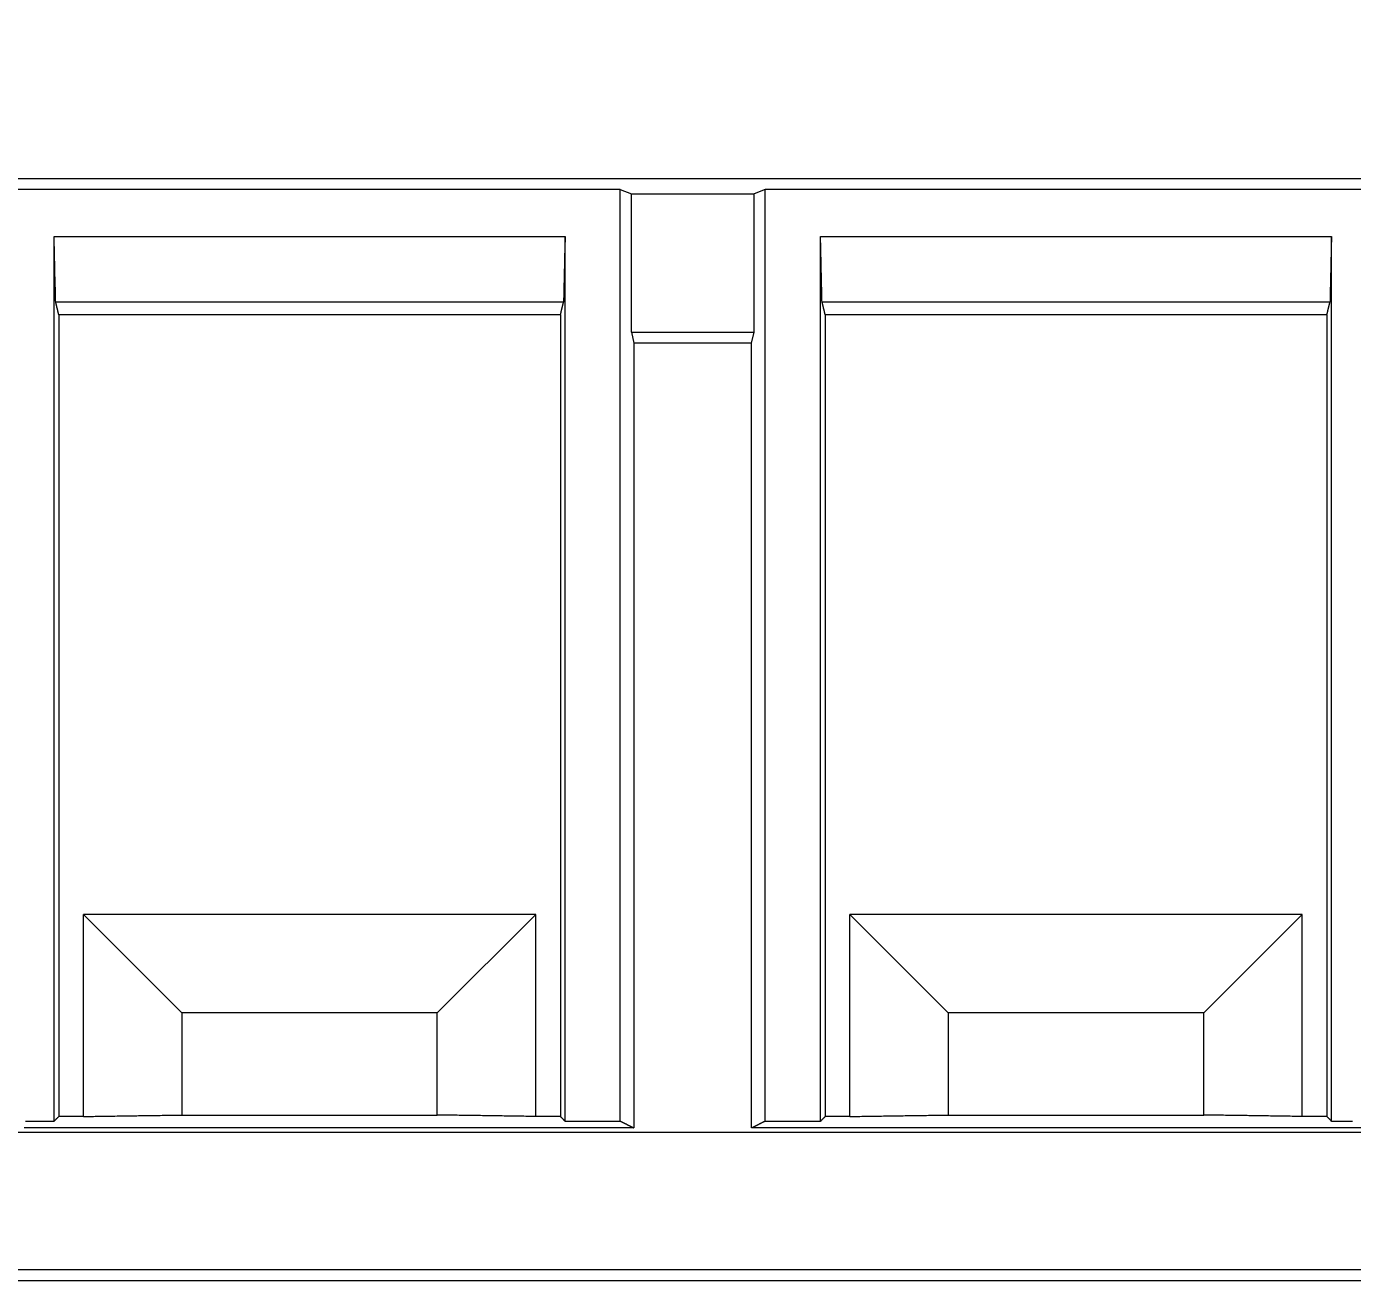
# Model space of a CAD drawing. Header units: millimetres. Extents: x 1136 to 1992, y 400 to 1005.
# Drawn here: x 1426.1 to 1441.75, y 643.6 to 658.4 of the extents above; entities that cross this region are included whole.
import ezdxf

# ---------------------------------------------------------------- set-up
doc = ezdxf.new("R2010")
doc.units = ezdxf.units.MM
doc.layers.add('6', color=7, linetype='Continuous', true_color=0xffffff)
doc.styles.get("Standard").update_dxf_attribs({"font": 'txt', "bigfont": 'gbcbig.shx'})
doc.dimstyles.get("Standard").update_dxf_attribs({"dimtxt": 5, "dimasz": 2, "dimexe": 0.18, "dimexo": 0.0625, "dimgap": 0.09, "dimtad": 0, "dimdec": 1, "dimdsep": 46, "dimtxsty": 'Standard', "dimcen": 0.09, "dimclrd": 5, "dimclre": 5, "dimclrt": 3, "dimadec": 0, "dimazin": 2, "dimtfac": 1, "dimtdec": 1, "dimtofl": 0, "dimtmove": 0, "dimatfit": 3, "dimfxl": 1, "dimtolj": 1, "dimtzin": 0, "dimarcsym": 0})

# ---------------------------------------------------------------- blocks, each defined once
blk = doc.blocks.new('*D105')
at = {"color": 5, "lineweight": -2}
for p, q in [((1212.867, 651.906), (1212.867, 662.823)), ((1483.212, 651.745), (1483.212, 662.823)), ((1214.867, 662.643), (1338.367, 662.643)), ((1481.212, 662.643), (1357.713, 662.643))]:
    blk.add_line(p, q, dxfattribs=at)
at = {"color": 5}
for points in [[(1214.867, 662.976), (1214.867, 662.31), (1212.867, 662.643)], [(1481.212, 662.976), (1481.212, 662.31), (1483.212, 662.643)]]:
    blk.add_solid(points, dxfattribs=at)
at = {"layer": 'Defpoints', "color": 0}
for p in [(1483.212, 662.643), (1212.867, 651.844), (1483.212, 651.683)]:
    blk.add_point(p, dxfattribs=at)
at = {"color": 3, "lineweight": 18, "insert": (1348.04, 662.643), "char_height": 5, "attachment_point": 5}
blk.add_mtext('\\A1;270.3', dxfattribs=at)
blk = doc.blocks.new('*D107')
at = {"color": 5, "lineweight": -2}
for p, q in [((1209.601, 655.745), (1209.601, 670.106)), ((1486.479, 655.792), (1486.479, 670.106)), ((1211.601, 669.926), (1337.95, 669.926)), ((1484.479, 669.926), (1358.13, 669.926))]:
    blk.add_line(p, q, dxfattribs=at)
at = {"color": 5}
for points in [[(1211.601, 670.259), (1211.601, 669.592), (1209.601, 669.926)], [(1484.479, 670.259), (1484.479, 669.592), (1486.479, 669.926)]]:
    blk.add_solid(points, dxfattribs=at)
at = {"layer": 'Defpoints', "color": 0}
for p in [(1486.479, 669.926), (1486.479, 655.73), (1209.601, 655.682)]:
    blk.add_point(p, dxfattribs=at)
at = {"color": 3, "lineweight": 18, "insert": (1348.04, 669.926), "char_height": 5, "attachment_point": 5}
blk.add_mtext('\\A1;276.9', dxfattribs=at)

msp = doc.modelspace()

# ---------------------------------------------------------------- linework, layer by layer
at = {"layer": '6', "color": 92, "linetype": 'Continuous', "lineweight": 18}
for p, q in [((1210.104, 656.607), (1485.976, 656.607)), ((1433.112, 656.479), (1425.778, 656.479)), ((1433.112, 656.479), (1433.245, 656.426)), ((1433.112, 645.479), (1433.112, 656.479)), ((1434.823, 656.479), (1434.69, 656.426)), ((1434.823, 645.479), (1434.823, 656.479)), ((1442.157, 656.479), (1434.823, 656.479)), ((1433.245, 656.426), (1434.69, 656.426)), ((1433.245, 654.794), (1433.245, 656.426)), ((1434.69, 654.794), (1434.69, 656.426)), ((1426.43, 645.479), (1426.43, 655.924)), ((1432.46, 645.479), (1432.46, 655.924)), ((1435.475, 645.479), (1435.475, 655.924)), ((1441.505, 645.479), (1441.505, 655.924)), ((1426.485, 654.999), (1426.485, 645.535)), ((1432.405, 654.999), (1432.405, 645.535)), ((1435.53, 654.999), (1435.53, 645.535)), ((1441.45, 654.999), (1441.45, 645.535)), ((1433.245, 654.794), (1433.273, 654.664)), ((1433.245, 654.794), (1434.69, 654.794)), ((1434.661, 654.664), (1434.69, 654.794)), ((1434.661, 654.664), (1433.273, 654.664)), ((1433.273, 654.664), (1433.273, 645.399)), ((1434.661, 645.399), (1434.661, 654.664)), ((1426.777, 645.535), (1426.777, 647.919)), ((1426.777, 647.919), (1427.937, 646.758)), ((1432.113, 647.919), (1426.777, 647.919)), ((1432.113, 647.919), (1430.952, 646.758)), ((1432.113, 645.535), (1432.113, 647.919)), ((1435.822, 645.535), (1435.822, 647.919)), ((1435.822, 647.919), (1436.982, 646.758)), ((1441.158, 647.919), (1435.822, 647.919)), ((1441.158, 647.919), (1439.997, 646.758)), ((1441.158, 645.535), (1441.158, 647.919)), ((1430.952, 646.758), (1427.937, 646.758)), ((1427.937, 646.758), (1427.937, 645.552)), ((1430.952, 645.552), (1430.952, 646.758)), ((1436.982, 646.758), (1436.982, 645.552)), ((1439.997, 646.758), (1436.982, 646.758)), ((1439.997, 645.552), (1439.997, 646.758)), ((1407.546, 645.351), (1478.288, 645.351)), ((1478.288, 643.724), (1344.425, 643.724)), ((1219.401, 643.598), (1476.679, 643.598))]:
    msp.add_line(p, q, dxfattribs=at)
for points in [[(1426.43, 655.924), (1426.551, 655.924), (1426.671, 655.924), (1426.792, 655.924), (1426.912, 655.924), (1427.033, 655.924), (1427.154, 655.924), (1427.274, 655.924), (1427.395, 655.924), (1427.515, 655.924), (1427.636, 655.924), (1427.757, 655.924), (1427.877, 655.924), (1427.998, 655.924), (1428.118, 655.924), (1428.239, 655.924), (1428.36, 655.924), (1428.48, 655.924), (1428.601, 655.924), (1428.721, 655.924), (1428.842, 655.924), (1428.963, 655.924), (1429.083, 655.924), (1429.204, 655.924), (1429.324, 655.924), (1429.445, 655.924), (1429.566, 655.924), (1429.686, 655.924), (1429.807, 655.924), (1429.927, 655.924), (1430.048, 655.924), (1430.169, 655.924), (1430.289, 655.924), (1430.41, 655.924), (1430.53, 655.924), (1430.651, 655.924), (1430.772, 655.924), (1430.892, 655.924), (1431.013, 655.924), (1431.133, 655.924), (1431.254, 655.924), (1431.375, 655.924), (1431.495, 655.924), (1431.616, 655.924), (1431.736, 655.924), (1431.857, 655.924), (1431.978, 655.924), (1432.098, 655.924), (1432.219, 655.924), (1432.339, 655.924), (1432.46, 655.924)], [(1426.448, 655.15), (1426.447, 655.166), (1426.447, 655.181), (1426.446, 655.197), (1426.446, 655.212), (1426.446, 655.228), (1426.445, 655.243), (1426.445, 655.258), (1426.445, 655.274), (1426.444, 655.289), (1426.444, 655.305), (1426.444, 655.32), (1426.443, 655.336), (1426.443, 655.351), (1426.443, 655.367), (1426.442, 655.382), (1426.442, 655.398), (1426.442, 655.413), (1426.441, 655.429), (1426.441, 655.444), (1426.44, 655.46), (1426.44, 655.475), (1426.44, 655.491), (1426.439, 655.506), (1426.439, 655.522), (1426.439, 655.537), (1426.438, 655.552), (1426.438, 655.568), (1426.438, 655.583), (1426.437, 655.599), (1426.437, 655.614), (1426.437, 655.63), (1426.436, 655.645), (1426.436, 655.661), (1426.436, 655.676), (1426.435, 655.692), (1426.435, 655.707), (1426.435, 655.723), (1426.434, 655.738), (1426.434, 655.754), (1426.433, 655.769), (1426.433, 655.785), (1426.433, 655.8), (1426.432, 655.816), (1426.432, 655.831), (1426.432, 655.846), (1426.431, 655.862), (1426.431, 655.877), (1426.431, 655.893), (1426.43, 655.908), (1426.43, 655.924)], [(1432.46, 655.924), (1432.46, 655.908), (1432.459, 655.893), (1432.459, 655.877), (1432.459, 655.862), (1432.458, 655.846), (1432.458, 655.831), (1432.458, 655.816), (1432.457, 655.8), (1432.457, 655.785), (1432.456, 655.769), (1432.456, 655.754), (1432.456, 655.738), (1432.455, 655.723), (1432.455, 655.707), (1432.455, 655.692), (1432.454, 655.676), (1432.454, 655.661), (1432.454, 655.645), (1432.453, 655.63), (1432.453, 655.614), (1432.453, 655.599), (1432.452, 655.583), (1432.452, 655.568), (1432.452, 655.552), (1432.451, 655.537), (1432.451, 655.522), (1432.451, 655.506), (1432.45, 655.491), (1432.45, 655.475), (1432.449, 655.46), (1432.449, 655.444), (1432.449, 655.429), (1432.448, 655.413), (1432.448, 655.398), (1432.448, 655.382), (1432.447, 655.367), (1432.447, 655.351), (1432.447, 655.336), (1432.446, 655.32), (1432.446, 655.305), (1432.446, 655.289), (1432.445, 655.274), (1432.445, 655.258), (1432.445, 655.243), (1432.444, 655.228), (1432.444, 655.212), (1432.443, 655.197), (1432.443, 655.181), (1432.443, 655.166), (1432.442, 655.15)], [(1435.475, 655.924), (1435.596, 655.924), (1435.716, 655.924), (1435.837, 655.924), (1435.957, 655.924), (1436.078, 655.924), (1436.199, 655.924), (1436.319, 655.924), (1436.44, 655.924), (1436.56, 655.924), (1436.681, 655.924), (1436.802, 655.924), (1436.922, 655.924), (1437.043, 655.924), (1437.163, 655.924), (1437.284, 655.924), (1437.405, 655.924), (1437.525, 655.924), (1437.646, 655.924), (1437.766, 655.924), (1437.887, 655.924), (1438.008, 655.924), (1438.128, 655.924), (1438.249, 655.924), (1438.369, 655.924), (1438.49, 655.924), (1438.611, 655.924), (1438.731, 655.924), (1438.852, 655.924), (1438.972, 655.924), (1439.093, 655.924), (1439.214, 655.924), (1439.334, 655.924), (1439.455, 655.924), (1439.575, 655.924), (1439.696, 655.924), (1439.817, 655.924), (1439.937, 655.924), (1440.058, 655.924), (1440.178, 655.924), (1440.299, 655.924), (1440.42, 655.924), (1440.54, 655.924), (1440.661, 655.924), (1440.781, 655.924), (1440.902, 655.924), (1441.023, 655.924), (1441.143, 655.924), (1441.264, 655.924), (1441.384, 655.924), (1441.505, 655.924)], [(1435.493, 655.15), (1435.492, 655.166), (1435.492, 655.181), (1435.491, 655.197), (1435.491, 655.212), (1435.491, 655.228), (1435.49, 655.243), (1435.49, 655.258), (1435.49, 655.274), (1435.489, 655.289), (1435.489, 655.305), (1435.489, 655.32), (1435.488, 655.336), (1435.488, 655.351), (1435.488, 655.367), (1435.487, 655.382), (1435.487, 655.398), (1435.487, 655.413), (1435.486, 655.429), (1435.486, 655.444), (1435.485, 655.46), (1435.485, 655.475), (1435.485, 655.491), (1435.484, 655.506), (1435.484, 655.522), (1435.484, 655.537), (1435.483, 655.552), (1435.483, 655.568), (1435.483, 655.583), (1435.482, 655.599), (1435.482, 655.614), (1435.482, 655.63), (1435.481, 655.645), (1435.481, 655.661), (1435.481, 655.676), (1435.48, 655.692), (1435.48, 655.707), (1435.48, 655.723), (1435.479, 655.738), (1435.479, 655.754), (1435.478, 655.769), (1435.478, 655.785), (1435.478, 655.8), (1435.477, 655.816), (1435.477, 655.831), (1435.477, 655.846), (1435.476, 655.862), (1435.476, 655.877), (1435.476, 655.893), (1435.475, 655.908), (1435.475, 655.924)], [(1441.505, 655.924), (1441.505, 655.908), (1441.504, 655.893), (1441.504, 655.877), (1441.504, 655.862), (1441.503, 655.846), (1441.503, 655.831), (1441.503, 655.816), (1441.502, 655.8), (1441.502, 655.785), (1441.501, 655.769), (1441.501, 655.754), (1441.501, 655.738), (1441.5, 655.723), (1441.5, 655.707), (1441.5, 655.692), (1441.499, 655.676), (1441.499, 655.661), (1441.499, 655.645), (1441.498, 655.63), (1441.498, 655.614), (1441.498, 655.599), (1441.497, 655.583), (1441.497, 655.568), (1441.497, 655.552), (1441.496, 655.537), (1441.496, 655.522), (1441.496, 655.506), (1441.495, 655.491), (1441.495, 655.475), (1441.494, 655.46), (1441.494, 655.444), (1441.494, 655.429), (1441.493, 655.413), (1441.493, 655.398), (1441.493, 655.382), (1441.492, 655.367), (1441.492, 655.351), (1441.492, 655.336), (1441.491, 655.32), (1441.491, 655.305), (1441.491, 655.289), (1441.49, 655.274), (1441.49, 655.258), (1441.49, 655.243), (1441.489, 655.228), (1441.489, 655.212), (1441.488, 655.197), (1441.488, 655.181), (1441.488, 655.166), (1441.487, 655.15)], [(1432.442, 655.15), (1432.323, 655.15), (1432.203, 655.15), (1432.083, 655.15), (1431.963, 655.15), (1431.843, 655.15), (1431.723, 655.15), (1431.603, 655.15), (1431.483, 655.15), (1431.363, 655.15), (1431.243, 655.15), (1431.124, 655.15), (1431.004, 655.15), (1430.884, 655.15), (1430.764, 655.15), (1430.644, 655.15), (1430.524, 655.15), (1430.404, 655.15), (1430.284, 655.15), (1430.164, 655.15), (1430.044, 655.15), (1429.925, 655.15), (1429.805, 655.15), (1429.685, 655.15), (1429.565, 655.15), (1429.445, 655.15), (1429.325, 655.15), (1429.205, 655.15), (1429.085, 655.15), (1428.965, 655.15), (1428.845, 655.15), (1428.726, 655.15), (1428.606, 655.15), (1428.486, 655.15), (1428.366, 655.15), (1428.246, 655.15), (1428.126, 655.15), (1428.006, 655.15), (1427.886, 655.15), (1427.766, 655.15), (1427.646, 655.15), (1427.527, 655.15), (1427.407, 655.15), (1427.287, 655.15), (1427.167, 655.15), (1427.047, 655.15), (1426.927, 655.15), (1426.807, 655.15), (1426.687, 655.15), (1426.567, 655.15), (1426.448, 655.15)], [(1426.485, 654.999), (1426.484, 655.002), (1426.484, 655.005), (1426.483, 655.008), (1426.482, 655.011), (1426.481, 655.014), (1426.481, 655.017), (1426.48, 655.02), (1426.479, 655.023), (1426.478, 655.026), (1426.478, 655.029), (1426.477, 655.032), (1426.476, 655.035), (1426.475, 655.038), (1426.475, 655.041), (1426.474, 655.045), (1426.473, 655.048), (1426.472, 655.051), (1426.472, 655.054), (1426.471, 655.057), (1426.47, 655.06), (1426.469, 655.063), (1426.469, 655.066), (1426.468, 655.069), (1426.467, 655.072), (1426.466, 655.075), (1426.466, 655.078), (1426.465, 655.081), (1426.464, 655.084), (1426.463, 655.087), (1426.463, 655.09), (1426.462, 655.093), (1426.461, 655.096), (1426.46, 655.099), (1426.46, 655.102), (1426.459, 655.105), (1426.458, 655.108), (1426.457, 655.111), (1426.457, 655.114), (1426.456, 655.117), (1426.455, 655.12), (1426.454, 655.123), (1426.454, 655.126), (1426.453, 655.129), (1426.452, 655.132), (1426.451, 655.135), (1426.451, 655.138), (1426.45, 655.141), (1426.449, 655.144), (1426.448, 655.147), (1426.448, 655.15)], [(1432.405, 654.999), (1432.405, 655.002), (1432.406, 655.005), (1432.407, 655.008), (1432.408, 655.011), (1432.408, 655.014), (1432.409, 655.017), (1432.41, 655.02), (1432.411, 655.023), (1432.412, 655.026), (1432.412, 655.029), (1432.413, 655.032), (1432.414, 655.035), (1432.415, 655.038), (1432.415, 655.041), (1432.416, 655.045), (1432.417, 655.048), (1432.418, 655.051), (1432.418, 655.054), (1432.419, 655.057), (1432.42, 655.06), (1432.421, 655.063), (1432.421, 655.066), (1432.422, 655.069), (1432.423, 655.072), (1432.424, 655.075), (1432.424, 655.078), (1432.425, 655.081), (1432.426, 655.084), (1432.427, 655.087), (1432.427, 655.09), (1432.428, 655.093), (1432.429, 655.096), (1432.43, 655.099), (1432.43, 655.102), (1432.431, 655.105), (1432.432, 655.108), (1432.433, 655.111), (1432.433, 655.114), (1432.434, 655.117), (1432.435, 655.12), (1432.436, 655.123), (1432.436, 655.126), (1432.437, 655.129), (1432.438, 655.132), (1432.439, 655.135), (1432.439, 655.138), (1432.44, 655.141), (1432.441, 655.144), (1432.442, 655.147), (1432.442, 655.15)], [(1435.53, 654.999), (1435.529, 655.002), (1435.529, 655.005), (1435.528, 655.008), (1435.527, 655.011), (1435.526, 655.014), (1435.526, 655.017), (1435.525, 655.02), (1435.524, 655.023), (1435.523, 655.026), (1435.523, 655.029), (1435.522, 655.032), (1435.521, 655.035), (1435.52, 655.038), (1435.52, 655.041), (1435.519, 655.045), (1435.518, 655.048), (1435.517, 655.051), (1435.517, 655.054), (1435.516, 655.057), (1435.515, 655.06), (1435.514, 655.063), (1435.514, 655.066), (1435.513, 655.069), (1435.512, 655.072), (1435.511, 655.075), (1435.511, 655.078), (1435.51, 655.081), (1435.509, 655.084), (1435.508, 655.087), (1435.508, 655.09), (1435.507, 655.093), (1435.506, 655.096), (1435.505, 655.099), (1435.505, 655.102), (1435.504, 655.105), (1435.503, 655.108), (1435.502, 655.111), (1435.502, 655.114), (1435.501, 655.117), (1435.5, 655.12), (1435.499, 655.123), (1435.499, 655.126), (1435.498, 655.129), (1435.497, 655.132), (1435.496, 655.135), (1435.496, 655.138), (1435.495, 655.141), (1435.494, 655.144), (1435.493, 655.147), (1435.493, 655.15)], [(1441.487, 655.15), (1441.368, 655.15), (1441.248, 655.15), (1441.128, 655.15), (1441.008, 655.15), (1440.888, 655.15), (1440.768, 655.15), (1440.648, 655.15), (1440.528, 655.15), (1440.408, 655.15), (1440.288, 655.15), (1440.169, 655.15), (1440.049, 655.15), (1439.929, 655.15), (1439.809, 655.15), (1439.689, 655.15), (1439.569, 655.15), (1439.449, 655.15), (1439.329, 655.15), (1439.209, 655.15), (1439.089, 655.15), (1438.97, 655.15), (1438.85, 655.15), (1438.73, 655.15), (1438.61, 655.15), (1438.49, 655.15), (1438.37, 655.15), (1438.25, 655.15), (1438.13, 655.15), (1438.01, 655.15), (1437.89, 655.15), (1437.771, 655.15), (1437.651, 655.15), (1437.531, 655.15), (1437.411, 655.15), (1437.291, 655.15), (1437.171, 655.15), (1437.051, 655.15), (1436.931, 655.15), (1436.811, 655.15), (1436.691, 655.15), (1436.572, 655.15), (1436.452, 655.15), (1436.332, 655.15), (1436.212, 655.15), (1436.092, 655.15), (1435.972, 655.15), (1435.852, 655.15), (1435.732, 655.15), (1435.612, 655.15), (1435.493, 655.15)], [(1441.45, 654.999), (1441.45, 655.002), (1441.451, 655.005), (1441.452, 655.008), (1441.453, 655.011), (1441.453, 655.014), (1441.454, 655.017), (1441.455, 655.02), (1441.456, 655.023), (1441.457, 655.026), (1441.457, 655.029), (1441.458, 655.032), (1441.459, 655.035), (1441.46, 655.038), (1441.46, 655.041), (1441.461, 655.045), (1441.462, 655.048), (1441.463, 655.051), (1441.463, 655.054), (1441.464, 655.057), (1441.465, 655.06), (1441.466, 655.063), (1441.466, 655.066), (1441.467, 655.069), (1441.468, 655.072), (1441.469, 655.075), (1441.469, 655.078), (1441.47, 655.081), (1441.471, 655.084), (1441.472, 655.087), (1441.472, 655.09), (1441.473, 655.093), (1441.474, 655.096), (1441.475, 655.099), (1441.475, 655.102), (1441.476, 655.105), (1441.477, 655.108), (1441.478, 655.111), (1441.478, 655.114), (1441.479, 655.117), (1441.48, 655.12), (1441.481, 655.123), (1441.481, 655.126), (1441.482, 655.129), (1441.483, 655.132), (1441.484, 655.135), (1441.484, 655.138), (1441.485, 655.141), (1441.486, 655.144), (1441.487, 655.147), (1441.487, 655.15)], [(1432.405, 654.999), (1432.286, 654.999), (1432.168, 654.999), (1432.05, 654.999), (1431.931, 654.999), (1431.813, 654.999), (1431.694, 654.999), (1431.576, 654.999), (1431.458, 654.999), (1431.339, 654.999), (1431.221, 654.999), (1431.102, 654.999), (1430.984, 654.999), (1430.866, 654.999), (1430.747, 654.999), (1430.629, 654.999), (1430.51, 654.999), (1430.392, 654.999), (1430.274, 654.999), (1430.155, 654.999), (1430.037, 654.999), (1429.919, 654.999), (1429.8, 654.999), (1429.682, 654.999), (1429.563, 654.999), (1429.445, 654.999), (1429.327, 654.999), (1429.208, 654.999), (1429.09, 654.999), (1428.971, 654.999), (1428.853, 654.999), (1428.735, 654.999), (1428.616, 654.999), (1428.498, 654.999), (1428.379, 654.999), (1428.261, 654.999), (1428.143, 654.999), (1428.024, 654.999), (1427.906, 654.999), (1427.788, 654.999), (1427.669, 654.999), (1427.551, 654.999), (1427.432, 654.999), (1427.314, 654.999), (1427.196, 654.999), (1427.077, 654.999), (1426.959, 654.999), (1426.84, 654.999), (1426.722, 654.999), (1426.604, 654.999), (1426.485, 654.999)], [(1441.45, 654.999), (1441.331, 654.999), (1441.213, 654.999), (1441.095, 654.999), (1440.976, 654.999), (1440.858, 654.999), (1440.739, 654.999), (1440.621, 654.999), (1440.503, 654.999), (1440.384, 654.999), (1440.266, 654.999), (1440.147, 654.999), (1440.029, 654.999), (1439.911, 654.999), (1439.792, 654.999), (1439.674, 654.999), (1439.555, 654.999), (1439.437, 654.999), (1439.319, 654.999), (1439.2, 654.999), (1439.082, 654.999), (1438.964, 654.999), (1438.845, 654.999), (1438.727, 654.999), (1438.608, 654.999), (1438.49, 654.999), (1438.372, 654.999), (1438.253, 654.999), (1438.135, 654.999), (1438.016, 654.999), (1437.898, 654.999), (1437.78, 654.999), (1437.661, 654.999), (1437.543, 654.999), (1437.424, 654.999), (1437.306, 654.999), (1437.188, 654.999), (1437.069, 654.999), (1436.951, 654.999), (1436.833, 654.999), (1436.714, 654.999), (1436.596, 654.999), (1436.477, 654.999), (1436.359, 654.999), (1436.241, 654.999), (1436.122, 654.999), (1436.004, 654.999), (1435.885, 654.999), (1435.767, 654.999), (1435.649, 654.999), (1435.53, 654.999)], [(1426.43, 645.479), (1426.431, 645.481), (1426.432, 645.482), (1426.433, 645.483), (1426.434, 645.484), (1426.436, 645.485), (1426.437, 645.486), (1426.438, 645.487), (1426.439, 645.488), (1426.44, 645.489), (1426.441, 645.49), (1426.442, 645.492), (1426.443, 645.493), (1426.444, 645.494), (1426.445, 645.495), (1426.447, 645.496), (1426.448, 645.497), (1426.449, 645.498), (1426.45, 645.499), (1426.451, 645.5), (1426.452, 645.502), (1426.453, 645.503), (1426.454, 645.504), (1426.455, 645.505), (1426.456, 645.506), (1426.458, 645.507), (1426.459, 645.508), (1426.46, 645.509), (1426.461, 645.51), (1426.462, 645.511), (1426.463, 645.513), (1426.464, 645.514), (1426.465, 645.515), (1426.466, 645.516), (1426.468, 645.517), (1426.469, 645.518), (1426.47, 645.519), (1426.471, 645.52), (1426.472, 645.521), (1426.473, 645.523), (1426.474, 645.524), (1426.475, 645.525), (1426.476, 645.526), (1426.477, 645.527), (1426.479, 645.528), (1426.48, 645.529), (1426.481, 645.53), (1426.482, 645.531), (1426.483, 645.532), (1426.484, 645.534), (1426.485, 645.535)], [(1426.777, 645.535), (1426.771, 645.535), (1426.765, 645.535), (1426.759, 645.535), (1426.754, 645.535), (1426.748, 645.535), (1426.742, 645.535), (1426.736, 645.535), (1426.73, 645.535), (1426.724, 645.535), (1426.719, 645.535), (1426.713, 645.535), (1426.707, 645.535), (1426.701, 645.535), (1426.695, 645.535), (1426.689, 645.535), (1426.684, 645.535), (1426.678, 645.535), (1426.672, 645.535), (1426.666, 645.535), (1426.66, 645.535), (1426.654, 645.535), (1426.649, 645.535), (1426.643, 645.535), (1426.637, 645.535), (1426.631, 645.535), (1426.625, 645.535), (1426.619, 645.535), (1426.614, 645.535), (1426.608, 645.535), (1426.602, 645.535), (1426.596, 645.535), (1426.59, 645.535), (1426.584, 645.535), (1426.579, 645.535), (1426.573, 645.535), (1426.567, 645.535), (1426.561, 645.535), (1426.555, 645.535), (1426.549, 645.535), (1426.544, 645.535), (1426.538, 645.535), (1426.532, 645.535), (1426.526, 645.535), (1426.52, 645.535), (1426.514, 645.535), (1426.509, 645.535), (1426.503, 645.535), (1426.497, 645.535), (1426.491, 645.535), (1426.485, 645.535)], [(1426.777, 645.535), (1426.8, 645.535), (1426.823, 645.535), (1426.847, 645.536), (1426.87, 645.536), (1426.893, 645.536), (1426.916, 645.537), (1426.939, 645.537), (1426.963, 645.537), (1426.986, 645.538), (1427.009, 645.538), (1427.032, 645.539), (1427.056, 645.539), (1427.079, 645.539), (1427.102, 645.54), (1427.125, 645.54), (1427.148, 645.54), (1427.172, 645.541), (1427.195, 645.541), (1427.218, 645.541), (1427.241, 645.542), (1427.264, 645.542), (1427.288, 645.542), (1427.311, 645.543), (1427.334, 645.543), (1427.357, 645.543), (1427.38, 645.544), (1427.404, 645.544), (1427.427, 645.545), (1427.45, 645.545), (1427.473, 645.545), (1427.496, 645.546), (1427.52, 645.546), (1427.543, 645.546), (1427.566, 645.547), (1427.589, 645.547), (1427.613, 645.547), (1427.636, 645.548), (1427.659, 645.548), (1427.682, 645.548), (1427.705, 645.549), (1427.729, 645.549), (1427.752, 645.549), (1427.775, 645.55), (1427.798, 645.55), (1427.821, 645.55), (1427.845, 645.551), (1427.868, 645.551), (1427.891, 645.552), (1427.914, 645.552), (1427.937, 645.552)], [(1427.937, 645.552), (1427.998, 645.552), (1428.058, 645.552), (1428.118, 645.552), (1428.179, 645.552), (1428.239, 645.552), (1428.299, 645.552), (1428.36, 645.552), (1428.42, 645.552), (1428.48, 645.552), (1428.54, 645.552), (1428.601, 645.552), (1428.661, 645.552), (1428.721, 645.552), (1428.782, 645.552), (1428.842, 645.552), (1428.902, 645.552), (1428.963, 645.552), (1429.023, 645.552), (1429.083, 645.552), (1429.143, 645.552), (1429.204, 645.552), (1429.264, 645.552), (1429.324, 645.552), (1429.385, 645.552), (1429.445, 645.552), (1429.505, 645.552), (1429.566, 645.552), (1429.626, 645.552), (1429.686, 645.552), (1429.746, 645.552), (1429.807, 645.552), (1429.867, 645.552), (1429.927, 645.552), (1429.988, 645.552), (1430.048, 645.552), (1430.108, 645.552), (1430.169, 645.552), (1430.229, 645.552), (1430.289, 645.552), (1430.349, 645.552), (1430.41, 645.552), (1430.47, 645.552), (1430.53, 645.552), (1430.591, 645.552), (1430.651, 645.552), (1430.711, 645.552), (1430.772, 645.552), (1430.832, 645.552), (1430.892, 645.552), (1430.952, 645.552)], [(1432.113, 645.535), (1432.09, 645.535), (1432.067, 645.535), (1432.043, 645.536), (1432.02, 645.536), (1431.997, 645.536), (1431.974, 645.537), (1431.95, 645.537), (1431.927, 645.537), (1431.904, 645.538), (1431.881, 645.538), (1431.858, 645.539), (1431.834, 645.539), (1431.811, 645.539), (1431.788, 645.54), (1431.765, 645.54), (1431.742, 645.54), (1431.718, 645.541), (1431.695, 645.541), (1431.672, 645.541), (1431.649, 645.542), (1431.626, 645.542), (1431.602, 645.542), (1431.579, 645.543), (1431.556, 645.543), (1431.533, 645.543), (1431.51, 645.544), (1431.486, 645.544), (1431.463, 645.545), (1431.44, 645.545), (1431.417, 645.545), (1431.393, 645.546), (1431.37, 645.546), (1431.347, 645.546), (1431.324, 645.547), (1431.301, 645.547), (1431.277, 645.547), (1431.254, 645.548), (1431.231, 645.548), (1431.208, 645.548), (1431.185, 645.549), (1431.161, 645.549), (1431.138, 645.549), (1431.115, 645.55), (1431.092, 645.55), (1431.069, 645.55), (1431.045, 645.551), (1431.022, 645.551), (1430.999, 645.552), (1430.976, 645.552), (1430.952, 645.552)], [(1432.405, 645.535), (1432.399, 645.535), (1432.393, 645.535), (1432.387, 645.535), (1432.381, 645.535), (1432.376, 645.535), (1432.37, 645.535), (1432.364, 645.535), (1432.358, 645.535), (1432.352, 645.535), (1432.346, 645.535), (1432.341, 645.535), (1432.335, 645.535), (1432.329, 645.535), (1432.323, 645.535), (1432.317, 645.535), (1432.311, 645.535), (1432.306, 645.535), (1432.3, 645.535), (1432.294, 645.535), (1432.288, 645.535), (1432.282, 645.535), (1432.276, 645.535), (1432.271, 645.535), (1432.265, 645.535), (1432.259, 645.535), (1432.253, 645.535), (1432.247, 645.535), (1432.241, 645.535), (1432.235, 645.535), (1432.23, 645.535), (1432.224, 645.535), (1432.218, 645.535), (1432.212, 645.535), (1432.206, 645.535), (1432.2, 645.535), (1432.195, 645.535), (1432.189, 645.535), (1432.183, 645.535), (1432.177, 645.535), (1432.171, 645.535), (1432.165, 645.535), (1432.16, 645.535), (1432.154, 645.535), (1432.148, 645.535), (1432.142, 645.535), (1432.136, 645.535), (1432.13, 645.535), (1432.125, 645.535), (1432.119, 645.535), (1432.113, 645.535)], [(1432.405, 645.535), (1432.406, 645.534), (1432.407, 645.532), (1432.408, 645.531), (1432.409, 645.53), (1432.41, 645.529), (1432.411, 645.528), (1432.412, 645.527), (1432.414, 645.526), (1432.415, 645.525), (1432.416, 645.524), (1432.417, 645.523), (1432.418, 645.521), (1432.419, 645.52), (1432.42, 645.519), (1432.421, 645.518), (1432.422, 645.517), (1432.424, 645.516), (1432.425, 645.515), (1432.426, 645.514), (1432.427, 645.513), (1432.428, 645.511), (1432.429, 645.51), (1432.43, 645.509), (1432.431, 645.508), (1432.432, 645.507), (1432.433, 645.506), (1432.435, 645.505), (1432.436, 645.504), (1432.437, 645.503), (1432.438, 645.502), (1432.439, 645.5), (1432.44, 645.499), (1432.441, 645.498), (1432.442, 645.497), (1432.443, 645.496), (1432.445, 645.495), (1432.446, 645.494), (1432.447, 645.493), (1432.448, 645.492), (1432.449, 645.49), (1432.45, 645.489), (1432.451, 645.488), (1432.452, 645.487), (1432.453, 645.486), (1432.454, 645.485), (1432.456, 645.484), (1432.457, 645.483), (1432.458, 645.482), (1432.459, 645.481), (1432.46, 645.479)], [(1435.475, 645.479), (1435.476, 645.481), (1435.477, 645.482), (1435.478, 645.483), (1435.479, 645.484), (1435.481, 645.485), (1435.482, 645.486), (1435.483, 645.487), (1435.484, 645.488), (1435.485, 645.489), (1435.486, 645.49), (1435.487, 645.492), (1435.488, 645.493), (1435.489, 645.494), (1435.49, 645.495), (1435.492, 645.496), (1435.493, 645.497), (1435.494, 645.498), (1435.495, 645.499), (1435.496, 645.5), (1435.497, 645.502), (1435.498, 645.503), (1435.499, 645.504), (1435.5, 645.505), (1435.501, 645.506), (1435.503, 645.507), (1435.504, 645.508), (1435.505, 645.509), (1435.506, 645.51), (1435.507, 645.511), (1435.508, 645.513), (1435.509, 645.514), (1435.51, 645.515), (1435.511, 645.516), (1435.513, 645.517), (1435.514, 645.518), (1435.515, 645.519), (1435.516, 645.52), (1435.517, 645.521), (1435.518, 645.523), (1435.519, 645.524), (1435.52, 645.525), (1435.521, 645.526), (1435.522, 645.527), (1435.524, 645.528), (1435.525, 645.529), (1435.526, 645.53), (1435.527, 645.531), (1435.528, 645.532), (1435.529, 645.534), (1435.53, 645.535)], [(1435.822, 645.535), (1435.816, 645.535), (1435.81, 645.535), (1435.804, 645.535), (1435.799, 645.535), (1435.793, 645.535), (1435.787, 645.535), (1435.781, 645.535), (1435.775, 645.535), (1435.769, 645.535), (1435.764, 645.535), (1435.758, 645.535), (1435.752, 645.535), (1435.746, 645.535), (1435.74, 645.535), (1435.734, 645.535), (1435.729, 645.535), (1435.723, 645.535), (1435.717, 645.535), (1435.711, 645.535), (1435.705, 645.535), (1435.699, 645.535), (1435.694, 645.535), (1435.688, 645.535), (1435.682, 645.535), (1435.676, 645.535), (1435.67, 645.535), (1435.664, 645.535), (1435.659, 645.535), (1435.653, 645.535), (1435.647, 645.535), (1435.641, 645.535), (1435.635, 645.535), (1435.629, 645.535), (1435.624, 645.535), (1435.618, 645.535), (1435.612, 645.535), (1435.606, 645.535), (1435.6, 645.535), (1435.594, 645.535), (1435.589, 645.535), (1435.583, 645.535), (1435.577, 645.535), (1435.571, 645.535), (1435.565, 645.535), (1435.559, 645.535), (1435.554, 645.535), (1435.548, 645.535), (1435.542, 645.535), (1435.536, 645.535), (1435.53, 645.535)], [(1435.822, 645.535), (1435.845, 645.535), (1435.868, 645.535), (1435.892, 645.536), (1435.915, 645.536), (1435.938, 645.536), (1435.961, 645.537), (1435.984, 645.537), (1436.008, 645.537), (1436.031, 645.538), (1436.054, 645.538), (1436.077, 645.539), (1436.101, 645.539), (1436.124, 645.539), (1436.147, 645.54), (1436.17, 645.54), (1436.193, 645.54), (1436.217, 645.541), (1436.24, 645.541), (1436.263, 645.541), (1436.286, 645.542), (1436.309, 645.542), (1436.333, 645.542), (1436.356, 645.543), (1436.379, 645.543), (1436.402, 645.543), (1436.425, 645.544), (1436.449, 645.544), (1436.472, 645.545), (1436.495, 645.545), (1436.518, 645.545), (1436.541, 645.546), (1436.565, 645.546), (1436.588, 645.546), (1436.611, 645.547), (1436.634, 645.547), (1436.658, 645.547), (1436.681, 645.548), (1436.704, 645.548), (1436.727, 645.548), (1436.75, 645.549), (1436.774, 645.549), (1436.797, 645.549), (1436.82, 645.55), (1436.843, 645.55), (1436.866, 645.55), (1436.89, 645.551), (1436.913, 645.551), (1436.936, 645.552), (1436.959, 645.552), (1436.982, 645.552)], [(1436.982, 645.552), (1437.043, 645.552), (1437.103, 645.552), (1437.163, 645.552), (1437.224, 645.552), (1437.284, 645.552), (1437.344, 645.552), (1437.405, 645.552), (1437.465, 645.552), (1437.525, 645.552), (1437.585, 645.552), (1437.646, 645.552), (1437.706, 645.552), (1437.766, 645.552), (1437.827, 645.552), (1437.887, 645.552), (1437.947, 645.552), (1438.008, 645.552), (1438.068, 645.552), (1438.128, 645.552), (1438.188, 645.552), (1438.249, 645.552), (1438.309, 645.552), (1438.369, 645.552), (1438.43, 645.552), (1438.49, 645.552), (1438.55, 645.552), (1438.611, 645.552), (1438.671, 645.552), (1438.731, 645.552), (1438.791, 645.552), (1438.852, 645.552), (1438.912, 645.552), (1438.972, 645.552), (1439.033, 645.552), (1439.093, 645.552), (1439.153, 645.552), (1439.214, 645.552), (1439.274, 645.552), (1439.334, 645.552), (1439.394, 645.552), (1439.455, 645.552), (1439.515, 645.552), (1439.575, 645.552), (1439.636, 645.552), (1439.696, 645.552), (1439.756, 645.552), (1439.817, 645.552), (1439.877, 645.552), (1439.937, 645.552), (1439.997, 645.552)], [(1441.158, 645.535), (1441.135, 645.535), (1441.112, 645.535), (1441.088, 645.536), (1441.065, 645.536), (1441.042, 645.536), (1441.019, 645.537), (1440.995, 645.537), (1440.972, 645.537), (1440.949, 645.538), (1440.926, 645.538), (1440.903, 645.539), (1440.879, 645.539), (1440.856, 645.539), (1440.833, 645.54), (1440.81, 645.54), (1440.787, 645.54), (1440.763, 645.541), (1440.74, 645.541), (1440.717, 645.541), (1440.694, 645.542), (1440.671, 645.542), (1440.647, 645.542), (1440.624, 645.543), (1440.601, 645.543), (1440.578, 645.543), (1440.555, 645.544), (1440.531, 645.544), (1440.508, 645.545), (1440.485, 645.545), (1440.462, 645.545), (1440.438, 645.546), (1440.415, 645.546), (1440.392, 645.546), (1440.369, 645.547), (1440.346, 645.547), (1440.322, 645.547), (1440.299, 645.548), (1440.276, 645.548), (1440.253, 645.548), (1440.23, 645.549), (1440.206, 645.549), (1440.183, 645.549), (1440.16, 645.55), (1440.137, 645.55), (1440.114, 645.55), (1440.09, 645.551), (1440.067, 645.551), (1440.044, 645.552), (1440.021, 645.552), (1439.997, 645.552)], [(1441.45, 645.535), (1441.444, 645.535), (1441.438, 645.535), (1441.432, 645.535), (1441.426, 645.535), (1441.421, 645.535), (1441.415, 645.535), (1441.409, 645.535), (1441.403, 645.535), (1441.397, 645.535), (1441.391, 645.535), (1441.386, 645.535), (1441.38, 645.535), (1441.374, 645.535), (1441.368, 645.535), (1441.362, 645.535), (1441.356, 645.535), (1441.351, 645.535), (1441.345, 645.535), (1441.339, 645.535), (1441.333, 645.535), (1441.327, 645.535), (1441.321, 645.535), (1441.316, 645.535), (1441.31, 645.535), (1441.304, 645.535), (1441.298, 645.535), (1441.292, 645.535), (1441.286, 645.535), (1441.28, 645.535), (1441.275, 645.535), (1441.269, 645.535), (1441.263, 645.535), (1441.257, 645.535), (1441.251, 645.535), (1441.245, 645.535), (1441.24, 645.535), (1441.234, 645.535), (1441.228, 645.535), (1441.222, 645.535), (1441.216, 645.535), (1441.21, 645.535), (1441.205, 645.535), (1441.199, 645.535), (1441.193, 645.535), (1441.187, 645.535), (1441.181, 645.535), (1441.175, 645.535), (1441.17, 645.535), (1441.164, 645.535), (1441.158, 645.535)], [(1441.45, 645.535), (1441.451, 645.534), (1441.452, 645.532), (1441.453, 645.531), (1441.454, 645.53), (1441.455, 645.529), (1441.456, 645.528), (1441.457, 645.527), (1441.459, 645.526), (1441.46, 645.525), (1441.461, 645.524), (1441.462, 645.523), (1441.463, 645.521), (1441.464, 645.52), (1441.465, 645.519), (1441.466, 645.518), (1441.467, 645.517), (1441.469, 645.516), (1441.47, 645.515), (1441.471, 645.514), (1441.472, 645.513), (1441.473, 645.511), (1441.474, 645.51), (1441.475, 645.509), (1441.476, 645.508), (1441.477, 645.507), (1441.478, 645.506), (1441.48, 645.505), (1441.481, 645.504), (1441.482, 645.503), (1441.483, 645.502), (1441.484, 645.5), (1441.485, 645.499), (1441.486, 645.498), (1441.487, 645.497), (1441.488, 645.496), (1441.49, 645.495), (1441.491, 645.494), (1441.492, 645.493), (1441.493, 645.492), (1441.494, 645.49), (1441.495, 645.489), (1441.496, 645.488), (1441.497, 645.487), (1441.498, 645.486), (1441.499, 645.485), (1441.501, 645.484), (1441.502, 645.483), (1441.503, 645.482), (1441.504, 645.481), (1441.505, 645.479)], [(1433.273, 645.399), (1433.12, 645.399), (1432.967, 645.399), (1432.814, 645.399), (1432.661, 645.399), (1432.508, 645.399), (1432.355, 645.399), (1432.202, 645.399), (1432.048, 645.399), (1431.895, 645.399), (1431.742, 645.399), (1431.589, 645.399), (1431.436, 645.399), (1431.283, 645.399), (1431.13, 645.399), (1430.976, 645.399), (1430.823, 645.399), (1430.67, 645.399), (1430.517, 645.399), (1430.364, 645.399), (1430.211, 645.399), (1430.058, 645.399), (1429.904, 645.399), (1429.751, 645.399), (1429.598, 645.399), (1429.445, 645.399), (1429.292, 645.399), (1429.139, 645.399), (1428.986, 645.399), (1428.832, 645.399), (1428.679, 645.399), (1428.526, 645.399), (1428.373, 645.399), (1428.22, 645.399), (1428.067, 645.399), (1427.914, 645.399), (1427.76, 645.399), (1427.607, 645.399), (1427.454, 645.399), (1427.301, 645.399), (1427.148, 645.399), (1426.995, 645.399), (1426.842, 645.399), (1426.688, 645.399), (1426.535, 645.399), (1426.382, 645.399), (1426.229, 645.399), (1426.076, 645.399)], [(1426.091, 645.479), (1426.104, 645.479), (1426.117, 645.479), (1426.13, 645.479), (1426.143, 645.479), (1426.156, 645.479), (1426.169, 645.479), (1426.182, 645.479), (1426.195, 645.479), (1426.208, 645.479), (1426.221, 645.479), (1426.234, 645.479), (1426.247, 645.479), (1426.26, 645.479), (1426.273, 645.479), (1426.287, 645.479), (1426.3, 645.479), (1426.313, 645.479), (1426.326, 645.479), (1426.339, 645.479), (1426.352, 645.479), (1426.365, 645.479), (1426.378, 645.479), (1426.391, 645.479), (1426.404, 645.479), (1426.417, 645.479), (1426.43, 645.479)], [(1432.46, 645.479), (1432.473, 645.479), (1432.486, 645.479), (1432.499, 645.479), (1432.512, 645.479), (1432.525, 645.479), (1432.538, 645.479), (1432.551, 645.479), (1432.564, 645.479), (1432.577, 645.479), (1432.59, 645.479), (1432.603, 645.479), (1432.616, 645.479), (1432.63, 645.479), (1432.643, 645.479), (1432.656, 645.479), (1432.669, 645.479), (1432.682, 645.479), (1432.695, 645.479), (1432.708, 645.479), (1432.721, 645.479), (1432.734, 645.479), (1432.747, 645.479), (1432.76, 645.479), (1432.773, 645.479), (1432.786, 645.479), (1432.799, 645.479), (1432.812, 645.479), (1432.825, 645.479), (1432.838, 645.479), (1432.851, 645.479), (1432.864, 645.479), (1432.877, 645.479), (1432.89, 645.479), (1432.903, 645.479), (1432.916, 645.479), (1432.93, 645.479), (1432.943, 645.479), (1432.956, 645.479), (1432.969, 645.479), (1432.982, 645.479), (1432.995, 645.479), (1433.008, 645.479), (1433.021, 645.479), (1433.034, 645.479), (1433.047, 645.479), (1433.06, 645.479), (1433.073, 645.479), (1433.086, 645.479), (1433.099, 645.479), (1433.112, 645.479)], [(1433.112, 645.479), (1433.115, 645.478), (1433.119, 645.476), (1433.122, 645.475), (1433.125, 645.473), (1433.128, 645.471), (1433.131, 645.47), (1433.135, 645.468), (1433.138, 645.467), (1433.141, 645.465), (1433.144, 645.463), (1433.148, 645.462), (1433.151, 645.46), (1433.154, 645.458), (1433.157, 645.457), (1433.161, 645.455), (1433.164, 645.454), (1433.167, 645.452), (1433.17, 645.45), (1433.173, 645.449), (1433.177, 645.447), (1433.18, 645.446), (1433.183, 645.444), (1433.186, 645.442), (1433.19, 645.441), (1433.193, 645.439), (1433.196, 645.437), (1433.199, 645.436), (1433.202, 645.434), (1433.206, 645.433), (1433.209, 645.431), (1433.212, 645.429), (1433.215, 645.428), (1433.219, 645.426), (1433.222, 645.425), (1433.225, 645.423), (1433.228, 645.421), (1433.232, 645.42), (1433.235, 645.418), (1433.238, 645.416), (1433.241, 645.415), (1433.244, 645.413), (1433.248, 645.412), (1433.251, 645.41), (1433.254, 645.408), (1433.257, 645.407), (1433.261, 645.405), (1433.264, 645.404), (1433.267, 645.402), (1433.27, 645.4), (1433.273, 645.399)], [(1434.823, 645.479), (1434.82, 645.478), (1434.816, 645.476), (1434.813, 645.475), (1434.81, 645.473), (1434.807, 645.471), (1434.803, 645.47), (1434.8, 645.468), (1434.797, 645.467), (1434.794, 645.465), (1434.791, 645.463), (1434.787, 645.462), (1434.784, 645.46), (1434.781, 645.458), (1434.778, 645.457), (1434.774, 645.455), (1434.771, 645.454), (1434.768, 645.452), (1434.765, 645.45), (1434.762, 645.449), (1434.758, 645.447), (1434.755, 645.446), (1434.752, 645.444), (1434.749, 645.442), (1434.745, 645.441), (1434.742, 645.439), (1434.739, 645.437), (1434.736, 645.436), (1434.732, 645.434), (1434.729, 645.433), (1434.726, 645.431), (1434.723, 645.429), (1434.72, 645.428), (1434.716, 645.426), (1434.713, 645.425), (1434.71, 645.423), (1434.707, 645.421), (1434.703, 645.42), (1434.7, 645.418), (1434.697, 645.416), (1434.694, 645.415), (1434.691, 645.413), (1434.687, 645.412), (1434.684, 645.41), (1434.681, 645.408), (1434.678, 645.407), (1434.674, 645.405), (1434.671, 645.404), (1434.668, 645.402), (1434.665, 645.4), (1434.661, 645.399)], [(1441.859, 645.399), (1441.706, 645.399), (1441.553, 645.399), (1441.4, 645.399), (1441.247, 645.399), (1441.093, 645.399), (1440.94, 645.399), (1440.787, 645.399), (1440.634, 645.399), (1440.481, 645.399), (1440.328, 645.399), (1440.175, 645.399), (1440.021, 645.399), (1439.868, 645.399), (1439.715, 645.399), (1439.562, 645.399), (1439.409, 645.399), (1439.256, 645.399), (1439.103, 645.399), (1438.949, 645.399), (1438.796, 645.399), (1438.643, 645.399), (1438.49, 645.399), (1438.337, 645.399), (1438.184, 645.399), (1438.031, 645.399), (1437.877, 645.399), (1437.724, 645.399), (1437.571, 645.399), (1437.418, 645.399), (1437.265, 645.399), (1437.112, 645.399), (1436.959, 645.399), (1436.805, 645.399), (1436.652, 645.399), (1436.499, 645.399), (1436.346, 645.399), (1436.193, 645.399), (1436.04, 645.399), (1435.887, 645.399), (1435.733, 645.399), (1435.58, 645.399), (1435.427, 645.399), (1435.274, 645.399), (1435.121, 645.399), (1434.968, 645.399), (1434.815, 645.399), (1434.661, 645.399)], [(1434.823, 645.479), (1434.836, 645.479), (1434.849, 645.479), (1434.862, 645.479), (1434.875, 645.479), (1434.888, 645.479), (1434.901, 645.479), (1434.914, 645.479), (1434.927, 645.479), (1434.94, 645.479), (1434.953, 645.479), (1434.966, 645.479), (1434.979, 645.479), (1434.992, 645.479), (1435.005, 645.479), (1435.018, 645.479), (1435.032, 645.479), (1435.045, 645.479), (1435.058, 645.479), (1435.071, 645.479), (1435.084, 645.479), (1435.097, 645.479), (1435.11, 645.479), (1435.123, 645.479), (1435.136, 645.479), (1435.149, 645.479), (1435.162, 645.479), (1435.175, 645.479), (1435.188, 645.479), (1435.201, 645.479), (1435.214, 645.479), (1435.227, 645.479), (1435.24, 645.479), (1435.253, 645.479), (1435.266, 645.479), (1435.279, 645.479), (1435.292, 645.479), (1435.305, 645.479), (1435.318, 645.479), (1435.332, 645.479), (1435.345, 645.479), (1435.358, 645.479), (1435.371, 645.479), (1435.384, 645.479), (1435.397, 645.479), (1435.41, 645.479), (1435.423, 645.479), (1435.436, 645.479), (1435.449, 645.479), (1435.462, 645.479), (1435.475, 645.479)], [(1441.505, 645.479), (1441.518, 645.479), (1441.531, 645.479), (1441.544, 645.479), (1441.557, 645.479), (1441.57, 645.479), (1441.583, 645.479), (1441.596, 645.479), (1441.609, 645.479), (1441.622, 645.479), (1441.635, 645.479), (1441.648, 645.479), (1441.661, 645.479), (1441.675, 645.479), (1441.688, 645.479), (1441.701, 645.479), (1441.714, 645.479), (1441.727, 645.479), (1441.74, 645.479), (1441.753, 645.479)]]:
    msp.add_lwpolyline(points, dxfattribs=at)

# ---------------------------------------------------------------- dimensions: what is measured, and where the dimension line sits
at = {"lineweight": 18}
dim = msp.add_linear_dim(base=(1486.479, 669.926), p1=(1209.601, 655.682), p2=(1486.479, 655.73), dimstyle='Standard', dxfattribs=at)
dim.commit()
dim.dimension.update_dxf_attribs({"geometry": '*D107', "text_midpoint": (1348.04, 669.926)})
dim = msp.add_linear_dim(base=(1483.212, 662.643), p1=(1212.867, 651.844), p2=(1483.212, 651.683), dimstyle='Standard', dxfattribs=at)
dim.commit()
dim.dimension.update_dxf_attribs({"geometry": '*D105', "text_midpoint": (1348.04, 662.643), "dimtype": 160})

doc.saveas('drawing.dxf')
